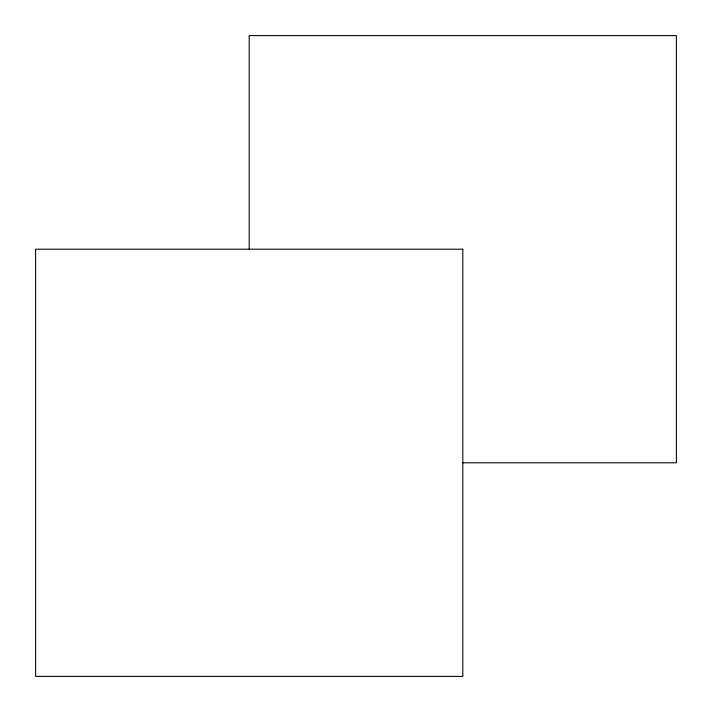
<?xml version="1.0" encoding="UTF-8"?>
<svg xmlns="http://www.w3.org/2000/svg" width="712" height="712" viewBox="0 0 712 712"><rect width="100%" height="100%" fill="white"/><g stroke="black" fill="none" stroke-linecap="round" stroke-linejoin="round"><path stroke-width="1.07" d="M462.8 462.8L676.4 462.8L676.4 35.6L249.2 35.6L249.2 249.2M462.8 249.2L35.6 249.2L35.6 676.4L462.8 676.4L462.8 249.2"/></g></svg>
